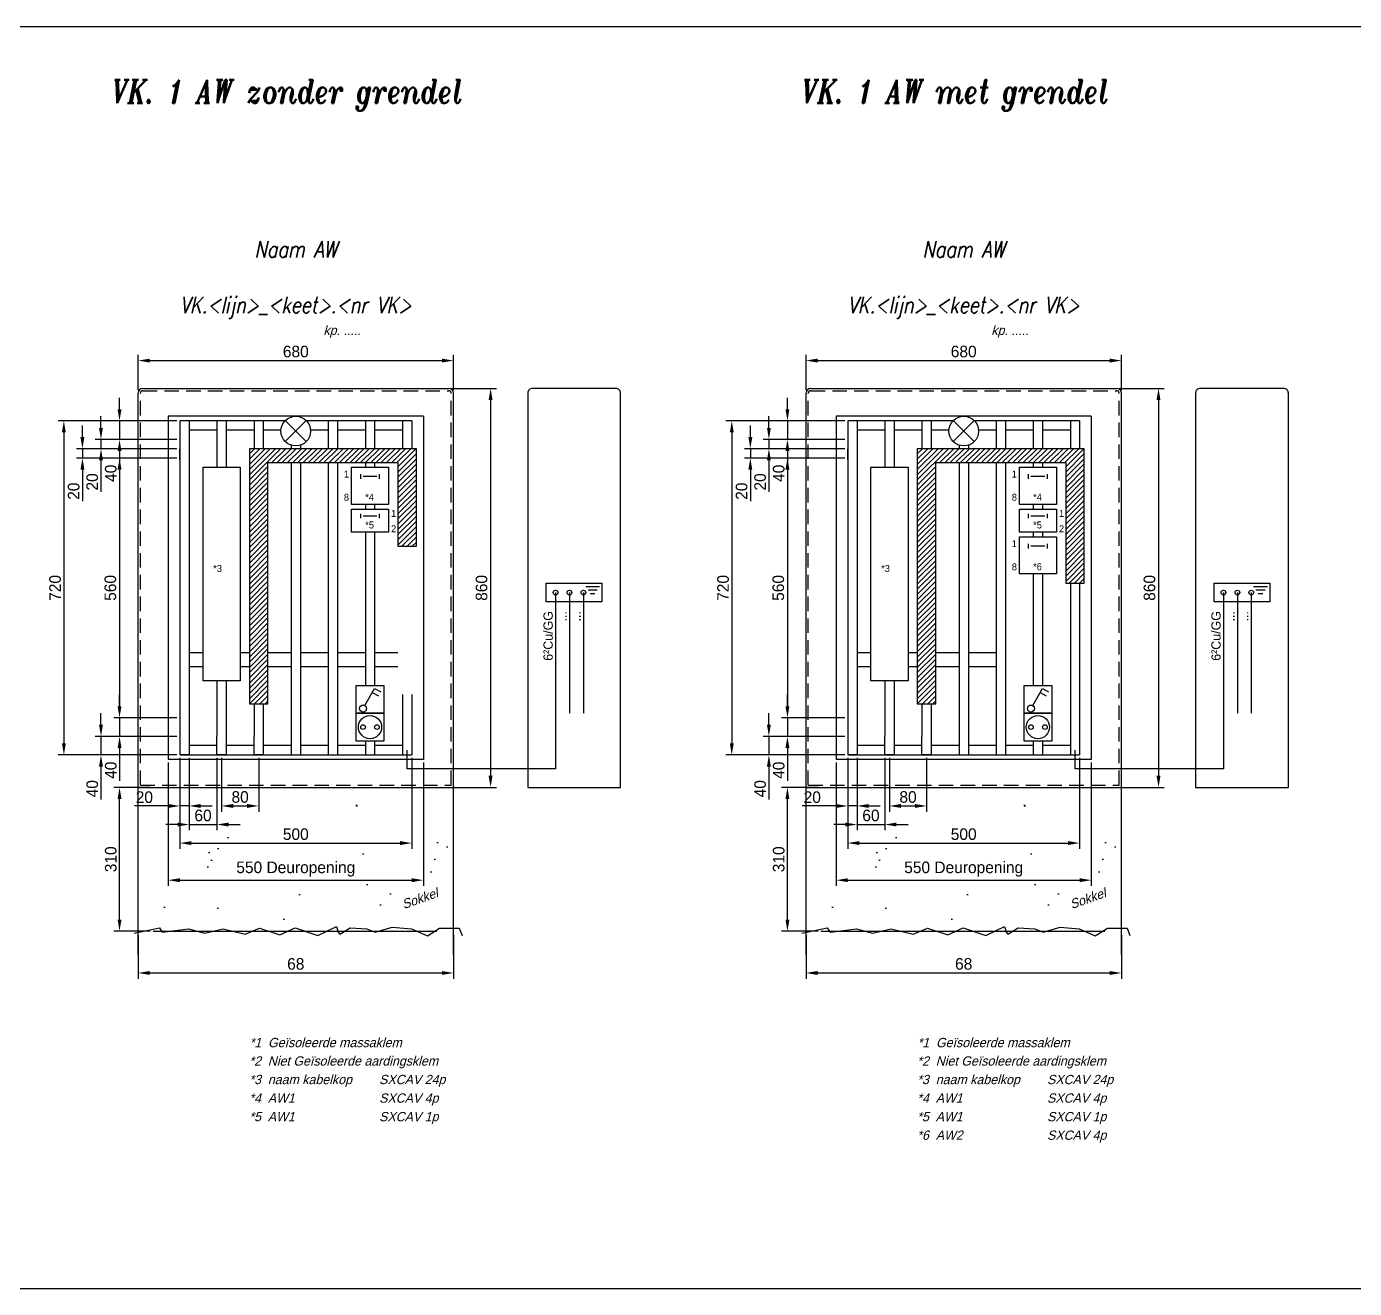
# Model space of a CAD drawing. Header units: millimetres. Extents: x -1040 to 5136, y -2580 to 8636.
# Drawn here: x 462 to 748.2, y -136 to 136 of the extents above; entities that cross this region are included whole.
import ezdxf
from ezdxf.enums import TextEntityAlignment as Align

# ---------------------------------------------------------------- set-up
doc = ezdxf.new("R2010")
doc.units = ezdxf.units.MM
doc.linetypes.add('HIDDEN2', pattern=[4.6875, 3.125, -1.5625])
doc.layers.add('kader', color=7, linetype='Continuous')
doc.layers.add('noprint', color=40, linetype='Continuous', plot=False)
doc.styles.add('ISO', font='isoplus')
doc.styles.add('ISO2S', font='isoplus', dxfattribs={"oblique": 15, "height": 2})
doc.styles.add('isoplus', font='isoplus.shx')
doc.styles.add('ITALICT', font='italict', dxfattribs={"width": 0.8})
doc.styles.add('MONO_8', font='monotxt', dxfattribs={"width": 0.8})
doc.styles.get("Standard").update_dxf_attribs({"font": 'isoplus.shx'})
doc.dimstyles.new('ISO-25', dxfattribs={"dimtxt": 2.5, "dimasz": 2.5, "dimexe": 1.25, "dimexo": 0.625, "dimtad": 1, "dimtxsty": 'Standard', "dimcen": 2.5, "dimadec": 0, "dimazin": 0, "dimtfac": 1, "dimtmove": 0, "dimatfit": 3, "dimfxl": 1, "dimarcsym": 0})

# ---------------------------------------------------------------- blocks, each defined once
blk = doc.blocks.new('paginalayout')
at = {"layer": 'noprint', "linetype": 'Continuous'}
for p, q in [((400, 136), (610, 136)), ((610, 136), (820, 136))]:
    blk.add_line(p, q, dxfattribs=at)
at = {"layer": 'noprint'}
blk.add_line((-136, -136), (5000, -136), dxfattribs=at)
blk = doc.blocks.new('*D274')
at = {"color": 0, "lineweight": -2, "transparency": 16777216}
for p, q in [((486, 57.63), (486, 65.25)), ((488.5, 64), (551.5, 64)), ((554, 57.63), (554, 65.25))]:
    blk.add_line(p, q, dxfattribs=at)
at = {"color": 0, "transparency": 16777216}
for points in [[(488.5, 64.42), (488.5, 63.58), (486, 64)], [(551.5, 64.42), (551.5, 63.58), (554, 64)]]:
    blk.add_solid(points, dxfattribs=at)
at = {"layer": 'Defpoints', "color": 0, "transparency": 16777216}
for p in [(554, 64), (486, 57), (554, 57)]:
    blk.add_point(p, dxfattribs=at)
at = {"color": 0, "transparency": 16777216, "insert": (520, 65.94), "char_height": 2.5, "attachment_point": 5}
blk.add_mtext('680', dxfattribs=at)
blk = doc.blocks.new('*D275')
at = {"color": 0, "lineweight": -2, "transparency": 16777216}
for p, q in [((488.6, -28), (480.75, -28)), ((482, -56.5), (482, -30.5)), ((488.6, -59), (480.75, -59))]:
    blk.add_line(p, q, dxfattribs=at)
at = {"color": 0, "transparency": 16777216}
for points in [[(481.58, -30.5), (482.42, -30.5), (482, -28)], [(481.58, -56.5), (482.42, -56.5), (482, -59)]]:
    blk.add_solid(points, dxfattribs=at)
at = {"layer": 'Defpoints', "color": 0, "transparency": 16777216}
for p in [(482, -28), (489.22, -28), (489.22, -59)]:
    blk.add_point(p, dxfattribs=at)
at = {"color": 0, "transparency": 16777216, "insert": (480.12, -43.5), "char_height": 2.5, "attachment_point": 5, "rotation": 90}
blk.add_mtext('310', dxfattribs=at)
blk = doc.blocks.new('*D276')
at = {"color": 0, "lineweight": -2, "transparency": 16777216}
for p, q in [((486, -59.87), (486, -69.25)), ((554, -59.87), (554, -69.25)), ((488.5, -68), (551.5, -68))]:
    blk.add_line(p, q, dxfattribs=at)
at = {"color": 0, "transparency": 16777216}
for points in [[(488.5, -67.58), (488.5, -68.42), (486, -68)], [(551.5, -67.58), (551.5, -68.42), (554, -68)]]:
    blk.add_solid(points, dxfattribs=at)
at = {"layer": 'Defpoints', "color": 0, "transparency": 16777216}
for p in [(486, -59.24), (554, -59.24), (554, -68)]:
    blk.add_point(p, dxfattribs=at)
at = {"color": 0, "transparency": 16777216, "insert": (520, -66.06), "char_height": 2.5, "attachment_point": 5}
blk.add_mtext('68', dxfattribs=at)
blk = doc.blocks.new('*D277')
at = {"color": 0, "lineweight": -2, "transparency": 16777216}
for p, q in [((482, 53.5), (482, 56)), ((494.37, 51), (480.75, 51)), ((482, 51), (482, 47)), ((494.37, 47), (480.75, 47)), ((482, 44.5), (482, 37.42))]:
    blk.add_line(p, q, dxfattribs=at)
at = {"color": 0, "transparency": 16777216}
for points in [[(481.58, 53.5), (482.42, 53.5), (482, 51)], [(481.58, 44.5), (482.42, 44.5), (482, 47)]]:
    blk.add_solid(points, dxfattribs=at)
at = {"layer": 'Defpoints', "color": 0, "transparency": 16777216}
for p in [(495, 51), (482, 47), (495, 47)]:
    blk.add_point(p, dxfattribs=at)
at = {"color": 0, "transparency": 16777216, "insert": (480.12, 39.71), "char_height": 2.5, "attachment_point": 5, "rotation": 90}
blk.add_mtext('40', dxfattribs=at)
blk = doc.blocks.new('*D278')
at = {"color": 0, "lineweight": -2, "transparency": 16777216}
for p, q in [((478, 49.5), (478, 52)), ((494.37, 47), (476.75, 47)), ((478, 47), (478, 45)), ((494.37, 45), (476.75, 45)), ((478, 42.5), (478, 35.7))]:
    blk.add_line(p, q, dxfattribs=at)
at = {"color": 0, "transparency": 16777216}
for points in [[(477.58, 49.5), (478.42, 49.5), (478, 47)], [(477.58, 42.5), (478.42, 42.5), (478, 45)]]:
    blk.add_solid(points, dxfattribs=at)
at = {"layer": 'Defpoints', "color": 0, "transparency": 16777216}
for p in [(495, 47), (478, 45), (495, 45)]:
    blk.add_point(p, dxfattribs=at)
at = {"color": 0, "transparency": 16777216, "insert": (476.12, 37.85), "char_height": 2.5, "attachment_point": 5, "rotation": 90}
blk.add_mtext('20', dxfattribs=at)
blk = doc.blocks.new('*D279')
at = {"color": 0, "lineweight": -2, "transparency": 16777216}
for p, q in [((474, 47.5), (474, 50)), ((494.37, 45), (472.75, 45)), ((494.37, 43), (472.75, 43)), ((474, 45), (474, 43)), ((474, 40.5), (474, 33.7))]:
    blk.add_line(p, q, dxfattribs=at)
at = {"color": 0, "transparency": 16777216}
for points in [[(473.58, 47.5), (474.42, 47.5), (474, 45)], [(473.58, 40.5), (474.42, 40.5), (474, 43)]]:
    blk.add_solid(points, dxfattribs=at)
at = {"layer": 'Defpoints', "color": 0, "transparency": 16777216}
for p in [(474, 43), (495, 45), (495, 43)]:
    blk.add_point(p, dxfattribs=at)
at = {"color": 0, "transparency": 16777216, "insert": (472.12, 35.85), "char_height": 2.5, "attachment_point": 5, "rotation": 90}
blk.add_mtext('20', dxfattribs=at)
blk = doc.blocks.new('*D280')
at = {"color": 0, "lineweight": -2, "transparency": 16777216}
for p, q in [((494.37, 43), (480.75, 43)), ((482, 40.5), (482, -10.5)), ((494.37, -13), (480.75, -13))]:
    blk.add_line(p, q, dxfattribs=at)
at = {"color": 0, "transparency": 16777216}
for points in [[(481.58, 40.5), (482.42, 40.5), (482, 43)], [(481.58, -10.5), (482.42, -10.5), (482, -13)]]:
    blk.add_solid(points, dxfattribs=at)
at = {"layer": 'Defpoints', "color": 0, "transparency": 16777216}
for p in [(495, 43), (482, -13), (495, -13)]:
    blk.add_point(p, dxfattribs=at)
at = {"color": 0, "transparency": 16777216, "insert": (480.03, 15), "char_height": 2.5, "attachment_point": 5, "rotation": 90}
blk.add_mtext('560', dxfattribs=at)
blk = doc.blocks.new('*D281')
at = {"color": 0, "lineweight": -2, "transparency": 16777216}
for p, q in [((482, -10.5), (482, -8)), ((494.37, -13), (480.75, -13)), ((482, -13), (482, -17)), ((494.37, -17), (480.75, -17)), ((482, -19.5), (482, -26.58))]:
    blk.add_line(p, q, dxfattribs=at)
at = {"color": 0, "transparency": 16777216}
for points in [[(481.58, -10.5), (482.42, -10.5), (482, -13)], [(481.58, -19.5), (482.42, -19.5), (482, -17)]]:
    blk.add_solid(points, dxfattribs=at)
at = {"layer": 'Defpoints', "color": 0, "transparency": 16777216}
for p in [(495, -13), (482, -17), (495, -17)]:
    blk.add_point(p, dxfattribs=at)
at = {"color": 0, "transparency": 16777216, "insert": (480.12, -24.29), "char_height": 2.5, "attachment_point": 5, "rotation": 90}
blk.add_mtext('40', dxfattribs=at)
blk = doc.blocks.new('*D282')
at = {"color": 0, "lineweight": -2, "transparency": 16777216}
for p, q in [((478, -14.5), (478, -12)), ((494.37, -17), (476.75, -17)), ((478, -17), (478, -21)), ((494.37, -21), (476.75, -21)), ((478, -23.5), (478, -30.58))]:
    blk.add_line(p, q, dxfattribs=at)
at = {"color": 0, "transparency": 16777216}
for points in [[(477.58, -14.5), (478.42, -14.5), (478, -17)], [(477.58, -23.5), (478.42, -23.5), (478, -21)]]:
    blk.add_solid(points, dxfattribs=at)
at = {"layer": 'Defpoints', "color": 0, "transparency": 16777216}
for p in [(495, -17), (478, -21), (495, -21)]:
    blk.add_point(p, dxfattribs=at)
at = {"color": 0, "transparency": 16777216, "insert": (476.12, -28.29), "char_height": 2.5, "attachment_point": 5, "rotation": 90}
blk.add_mtext('40', dxfattribs=at)
blk = doc.blocks.new('*D283')
at = {"color": 0, "lineweight": -2, "transparency": 16777216}
for p, q in [((495, -21.62), (495, -33.25)), ((497, -21.62), (497, -33.25)), ((492.5, -32), (485.2, -32)), ((497, -32), (495, -32)), ((499.5, -32), (502, -32))]:
    blk.add_line(p, q, dxfattribs=at)
at = {"color": 0, "transparency": 16777216}
for points in [[(492.5, -31.58), (492.5, -32.42), (495, -32)], [(499.5, -31.58), (499.5, -32.42), (497, -32)]]:
    blk.add_solid(points, dxfattribs=at)
at = {"layer": 'Defpoints', "color": 0, "transparency": 16777216}
for p in [(495, -21), (497, -21), (497, -32)]:
    blk.add_point(p, dxfattribs=at)
at = {"color": 0, "transparency": 16777216, "insert": (487.35, -30.12), "char_height": 2.5, "attachment_point": 5}
blk.add_mtext('20', dxfattribs=at)
blk = doc.blocks.new('*D284')
at = {"color": 0, "lineweight": -2, "transparency": 16777216}
for p, q in [((497, -21.62), (497, -37.25)), ((503, -21.62), (503, -37.25)), ((494.5, -36), (492, -36)), ((497, -36), (503, -36)), ((505.5, -36), (508, -36))]:
    blk.add_line(p, q, dxfattribs=at)
at = {"color": 0, "transparency": 16777216}
for points in [[(494.5, -35.58), (494.5, -36.42), (497, -36)], [(505.5, -35.58), (505.5, -36.42), (503, -36)]]:
    blk.add_solid(points, dxfattribs=at)
at = {"layer": 'Defpoints', "color": 0, "transparency": 16777216}
for p in [(497, -21), (503, -21), (503, -36)]:
    blk.add_point(p, dxfattribs=at)
at = {"color": 0, "transparency": 16777216, "insert": (500, -34.06), "char_height": 2.5, "attachment_point": 5}
blk.add_mtext('60', dxfattribs=at)
blk = doc.blocks.new('*D285')
at = {"color": 0, "lineweight": -2, "transparency": 16777216}
for p, q in [((504, -21.62), (504, -33.25)), ((512, -21.62), (512, -33.25)), ((506.5, -32), (509.5, -32))]:
    blk.add_line(p, q, dxfattribs=at)
at = {"color": 0, "transparency": 16777216}
for points in [[(506.5, -31.58), (506.5, -32.42), (504, -32)], [(509.5, -31.58), (509.5, -32.42), (512, -32)]]:
    blk.add_solid(points, dxfattribs=at)
at = {"layer": 'Defpoints', "color": 0, "transparency": 16777216}
for p in [(504, -21), (512, -21), (512, -32)]:
    blk.add_point(p, dxfattribs=at)
at = {"color": 0, "transparency": 16777216, "insert": (508, -30.08), "char_height": 2.5, "attachment_point": 5}
blk.add_mtext('80', dxfattribs=at)
blk = doc.blocks.new('*D286')
at = {"color": 0, "lineweight": -2, "transparency": 16777216}
for p, q in [((495, -21.62), (495, -41.25)), ((545, -21.62), (545, -41.25)), ((497.5, -40), (542.5, -40))]:
    blk.add_line(p, q, dxfattribs=at)
at = {"color": 0, "transparency": 16777216}
for points in [[(497.5, -39.58), (497.5, -40.42), (495, -40)], [(542.5, -39.58), (542.5, -40.42), (545, -40)]]:
    blk.add_solid(points, dxfattribs=at)
at = {"layer": 'Defpoints', "color": 0, "transparency": 16777216}
for p in [(495, -21), (545, -21), (545, -40)]:
    blk.add_point(p, dxfattribs=at)
at = {"color": 0, "transparency": 16777216, "insert": (520, -38.09), "char_height": 2.5, "attachment_point": 5}
blk.add_mtext('500', dxfattribs=at)
blk = doc.blocks.new('*D287')
at = {"color": 0, "lineweight": -2, "transparency": 16777216}
for p, q in [((494.37, 51), (468.75, 51)), ((470, 48.5), (470, -18.5)), ((494.37, -21), (468.75, -21))]:
    blk.add_line(p, q, dxfattribs=at)
at = {"color": 0, "transparency": 16777216}
for points in [[(469.58, 48.5), (470.42, 48.5), (470, 51)], [(469.58, -18.5), (470.42, -18.5), (470, -21)]]:
    blk.add_solid(points, dxfattribs=at)
at = {"layer": 'Defpoints', "color": 0, "transparency": 16777216}
for p in [(495, 51), (470, -21), (495, -21)]:
    blk.add_point(p, dxfattribs=at)
at = {"color": 0, "transparency": 16777216, "insert": (468.12, 15), "char_height": 2.5, "attachment_point": 5, "rotation": 90}
blk.add_mtext('720', dxfattribs=at)
blk = doc.blocks.new('*D288')
at = {"color": 0, "lineweight": -2, "transparency": 16777216}
for p, q in [((492.5, -22.62), (492.5, -49.25)), ((547.5, -22.62), (547.5, -49.25)), ((495, -48), (545, -48))]:
    blk.add_line(p, q, dxfattribs=at)
at = {"color": 0, "transparency": 16777216}
for points in [[(495, -47.58), (495, -48.42), (492.5, -48)], [(545, -47.58), (545, -48.42), (547.5, -48)]]:
    blk.add_solid(points, dxfattribs=at)
at = {"layer": 'Defpoints', "color": 0, "transparency": 16777216}
for p in [(492.5, -22), (547.5, -22), (547.5, -48)]:
    blk.add_point(p, dxfattribs=at)
at = {"color": 0, "transparency": 16777216, "insert": (520, -45.61), "char_height": 2.5, "attachment_point": 5}
blk.add_mtext('550 Deuropening', dxfattribs=at)
blk = doc.blocks.new('*D289')
at = {"color": 0, "lineweight": -2, "transparency": 16777216}
for p, q in [((553.62, 58), (563.25, 58)), ((562, 55.5), (562, -25.5)), ((553.62, -28), (563.25, -28))]:
    blk.add_line(p, q, dxfattribs=at)
at = {"color": 0, "transparency": 16777216}
for points in [[(561.58, 55.5), (562.42, 55.5), (562, 58)], [(561.58, -25.5), (562.42, -25.5), (562, -28)]]:
    blk.add_solid(points, dxfattribs=at)
at = {"layer": 'Defpoints', "color": 0, "transparency": 16777216}
for p in [(553, 58), (553, -28), (562, -28)]:
    blk.add_point(p, dxfattribs=at)
at = {"color": 0, "transparency": 16777216, "insert": (560.06, 15), "char_height": 2.5, "attachment_point": 5, "rotation": 90}
blk.add_mtext('860', dxfattribs=at)
blk = doc.blocks.new('T_L233V1')
at = {"color": 2, "linetype": 'Continuous'}
for p, q in [((-2.83, -2.83), (2.83, 2.83)), ((-2.83, 2.83), (2.83, -2.83))]:
    blk.add_line(p, q, dxfattribs=at)
at = {"color": 7}
blk.add_circle((0, 0), 4, dxfattribs=at)
at = {"color": 7, "style": 'MONO_8', "width": 0.8}
for tag, p, height in [('FT', (6, 2.5), 2), ('LNAME', (6, -1.25), 2.5)]:
    blk.add_attdef(tag, p, '', height=height, dxfattribs=at)
at = {"color": 1, "style": 'MONO_8', "width": 0.8, "flags": 1}
for tag, p in [('STATION', (0, 0)), ('LIJN', (0, 2)), ('GEBRUIK', (0, -2))]:
    blk.add_attdef(tag, text='', height=1.5, dxfattribs=at).set_placement(p, align=Align.MIDDLE)
at = {"color": 7, "style": 'ISO'}
blk.add_attdef('W', (6, -4.5), '', height=2, dxfattribs=at)
blk = doc.blocks.new('T_SP736O')
at = {"color": 7}
for centre, radius in [((0, 0), 2.5), ((-1.5, 0), 0.5), ((1.5, 0), 0.5)]:
    blk.add_circle(centre, radius, dxfattribs=at)
at = {"color": 7, "style": 'ISO2S', "oblique": 15}
blk.add_attdef('L1', text='', height=2, dxfattribs=at).set_placement((-3, 3.12), align=Align.RIGHT)
blk.add_attdef('L2', (3, 3.12), '', height=2, dxfattribs=at)
at = {"color": 9, "style": 'MONO_8', "width": 0.8, "flags": 1}
for tag, p in [('STATION', (0, 0)), ('LIJN', (0, 2)), ('GEBRUIK', (0, -2))]:
    blk.add_attdef(tag, text='', height=1.5, dxfattribs=at).set_placement(p, align=Align.MIDDLE)
at = {"color": 7, "style": 'MONO_8', "width": 0.8}
blk.add_attdef('SPNAME', text='', height=2.5, dxfattribs=at).set_placement((0, -5), align=Align.MIDDLE)
blk = doc.blocks.new('t_a86')
at = {"color": 3}
for p, q in [((3, 0), (-3, 0)), ((2, -1.5), (-2, -1.5)), ((1, -3), (-1, -3))]:
    blk.add_line(p, q, dxfattribs=at)
at = {"color": 9, "style": 'MONO_8', "width": 0.8, "flags": 1}
for tag, p in [('STATION', (0, 0)), ('LIJN', (0, 2)), ('GEBRUIK', (0, -2))]:
    blk.add_attdef(tag, text='', height=1.5, dxfattribs=at).set_placement(p, align=Align.MIDDLE)
at = {"color": 7, "style": 'MONO_8', "width": 0.8}
blk.add_attdef('ANAME', (1, 0.75), '', height=2.5, dxfattribs=at)
blk = doc.blocks.new('*D290')
at = {"color": 0, "lineweight": -2, "transparency": 16777216}
for p, q in [((630, 57.63), (630, 65.25)), ((632.5, 64), (695.5, 64)), ((698, 57.63), (698, 65.25))]:
    blk.add_line(p, q, dxfattribs=at)
at = {"color": 0, "transparency": 16777216}
for points in [[(632.5, 64.42), (632.5, 63.58), (630, 64)], [(695.5, 64.42), (695.5, 63.58), (698, 64)]]:
    blk.add_solid(points, dxfattribs=at)
at = {"layer": 'Defpoints', "color": 0, "transparency": 16777216}
for p in [(698, 64), (630, 57), (698, 57)]:
    blk.add_point(p, dxfattribs=at)
at = {"color": 0, "transparency": 16777216, "insert": (664, 65.94), "char_height": 2.5, "attachment_point": 5}
blk.add_mtext('680', dxfattribs=at)
blk = doc.blocks.new('*D291')
at = {"color": 0, "lineweight": -2, "transparency": 16777216}
for p, q in [((632.6, -28), (624.75, -28)), ((626, -56.5), (626, -30.5)), ((632.6, -59), (624.75, -59))]:
    blk.add_line(p, q, dxfattribs=at)
at = {"color": 0, "transparency": 16777216}
for points in [[(625.58, -30.5), (626.42, -30.5), (626, -28)], [(625.58, -56.5), (626.42, -56.5), (626, -59)]]:
    blk.add_solid(points, dxfattribs=at)
at = {"layer": 'Defpoints', "color": 0, "transparency": 16777216}
for p in [(626, -28), (633.22, -28), (633.22, -59)]:
    blk.add_point(p, dxfattribs=at)
at = {"color": 0, "transparency": 16777216, "insert": (624.12, -43.5), "char_height": 2.5, "attachment_point": 5, "rotation": 90}
blk.add_mtext('310', dxfattribs=at)
blk = doc.blocks.new('*D292')
at = {"color": 0, "lineweight": -2, "transparency": 16777216}
for p, q in [((630, -59.87), (630, -69.25)), ((698, -59.87), (698, -69.25)), ((632.5, -68), (695.5, -68))]:
    blk.add_line(p, q, dxfattribs=at)
at = {"color": 0, "transparency": 16777216}
for points in [[(632.5, -67.58), (632.5, -68.42), (630, -68)], [(695.5, -67.58), (695.5, -68.42), (698, -68)]]:
    blk.add_solid(points, dxfattribs=at)
at = {"layer": 'Defpoints', "color": 0, "transparency": 16777216}
for p in [(630, -59.24), (698, -59.24), (698, -68)]:
    blk.add_point(p, dxfattribs=at)
at = {"color": 0, "transparency": 16777216, "insert": (664, -66.06), "char_height": 2.5, "attachment_point": 5}
blk.add_mtext('68', dxfattribs=at)
blk = doc.blocks.new('*D293')
at = {"color": 0, "lineweight": -2, "transparency": 16777216}
for p, q in [((626, 53.5), (626, 56)), ((638.37, 51), (624.75, 51)), ((626, 51), (626, 47)), ((638.37, 47), (624.75, 47)), ((626, 44.5), (626, 37.42))]:
    blk.add_line(p, q, dxfattribs=at)
at = {"color": 0, "transparency": 16777216}
for points in [[(625.58, 53.5), (626.42, 53.5), (626, 51)], [(625.58, 44.5), (626.42, 44.5), (626, 47)]]:
    blk.add_solid(points, dxfattribs=at)
at = {"layer": 'Defpoints', "color": 0, "transparency": 16777216}
for p in [(639, 51), (626, 47), (639, 47)]:
    blk.add_point(p, dxfattribs=at)
at = {"color": 0, "transparency": 16777216, "insert": (624.12, 39.71), "char_height": 2.5, "attachment_point": 5, "rotation": 90}
blk.add_mtext('40', dxfattribs=at)
blk = doc.blocks.new('*D294')
at = {"color": 0, "lineweight": -2, "transparency": 16777216}
for p, q in [((622, 49.5), (622, 52)), ((638.37, 47), (620.75, 47)), ((622, 47), (622, 45)), ((638.37, 45), (620.75, 45)), ((622, 42.5), (622, 35.7))]:
    blk.add_line(p, q, dxfattribs=at)
at = {"color": 0, "transparency": 16777216}
for points in [[(621.58, 49.5), (622.42, 49.5), (622, 47)], [(621.58, 42.5), (622.42, 42.5), (622, 45)]]:
    blk.add_solid(points, dxfattribs=at)
at = {"layer": 'Defpoints', "color": 0, "transparency": 16777216}
for p in [(639, 47), (622, 45), (639, 45)]:
    blk.add_point(p, dxfattribs=at)
at = {"color": 0, "transparency": 16777216, "insert": (620.12, 37.85), "char_height": 2.5, "attachment_point": 5, "rotation": 90}
blk.add_mtext('20', dxfattribs=at)
blk = doc.blocks.new('*D295')
at = {"color": 0, "lineweight": -2, "transparency": 16777216}
for p, q in [((618, 47.5), (618, 50)), ((638.37, 45), (616.75, 45)), ((638.37, 43), (616.75, 43)), ((618, 45), (618, 43)), ((618, 40.5), (618, 33.7))]:
    blk.add_line(p, q, dxfattribs=at)
at = {"color": 0, "transparency": 16777216}
for points in [[(617.58, 47.5), (618.42, 47.5), (618, 45)], [(617.58, 40.5), (618.42, 40.5), (618, 43)]]:
    blk.add_solid(points, dxfattribs=at)
at = {"layer": 'Defpoints', "color": 0, "transparency": 16777216}
for p in [(618, 43), (639, 45), (639, 43)]:
    blk.add_point(p, dxfattribs=at)
at = {"color": 0, "transparency": 16777216, "insert": (616.12, 35.85), "char_height": 2.5, "attachment_point": 5, "rotation": 90}
blk.add_mtext('20', dxfattribs=at)
blk = doc.blocks.new('*D296')
at = {"color": 0, "lineweight": -2, "transparency": 16777216}
for p, q in [((638.37, 43), (624.75, 43)), ((626, 40.5), (626, -10.5)), ((638.37, -13), (624.75, -13))]:
    blk.add_line(p, q, dxfattribs=at)
at = {"color": 0, "transparency": 16777216}
for points in [[(625.58, 40.5), (626.42, 40.5), (626, 43)], [(625.58, -10.5), (626.42, -10.5), (626, -13)]]:
    blk.add_solid(points, dxfattribs=at)
at = {"layer": 'Defpoints', "color": 0, "transparency": 16777216}
for p in [(639, 43), (626, -13), (639, -13)]:
    blk.add_point(p, dxfattribs=at)
at = {"color": 0, "transparency": 16777216, "insert": (624.03, 15), "char_height": 2.5, "attachment_point": 5, "rotation": 90}
blk.add_mtext('560', dxfattribs=at)
blk = doc.blocks.new('*D297')
at = {"color": 0, "lineweight": -2, "transparency": 16777216}
for p, q in [((626, -10.5), (626, -8)), ((638.37, -13), (624.75, -13)), ((626, -13), (626, -17)), ((638.37, -17), (624.75, -17)), ((626, -19.5), (626, -26.58))]:
    blk.add_line(p, q, dxfattribs=at)
at = {"color": 0, "transparency": 16777216}
for points in [[(625.58, -10.5), (626.42, -10.5), (626, -13)], [(625.58, -19.5), (626.42, -19.5), (626, -17)]]:
    blk.add_solid(points, dxfattribs=at)
at = {"layer": 'Defpoints', "color": 0, "transparency": 16777216}
for p in [(639, -13), (626, -17), (639, -17)]:
    blk.add_point(p, dxfattribs=at)
at = {"color": 0, "transparency": 16777216, "insert": (624.12, -24.29), "char_height": 2.5, "attachment_point": 5, "rotation": 90}
blk.add_mtext('40', dxfattribs=at)
blk = doc.blocks.new('*D298')
at = {"color": 0, "lineweight": -2, "transparency": 16777216}
for p, q in [((622, -14.5), (622, -12)), ((638.37, -17), (620.75, -17)), ((622, -17), (622, -21)), ((638.37, -21), (620.75, -21)), ((622, -23.5), (622, -30.58))]:
    blk.add_line(p, q, dxfattribs=at)
at = {"color": 0, "transparency": 16777216}
for points in [[(621.58, -14.5), (622.42, -14.5), (622, -17)], [(621.58, -23.5), (622.42, -23.5), (622, -21)]]:
    blk.add_solid(points, dxfattribs=at)
at = {"layer": 'Defpoints', "color": 0, "transparency": 16777216}
for p in [(639, -17), (622, -21), (639, -21)]:
    blk.add_point(p, dxfattribs=at)
at = {"color": 0, "transparency": 16777216, "insert": (620.12, -28.29), "char_height": 2.5, "attachment_point": 5, "rotation": 90}
blk.add_mtext('40', dxfattribs=at)
blk = doc.blocks.new('*D299')
at = {"color": 0, "lineweight": -2, "transparency": 16777216}
for p, q in [((639, -21.62), (639, -33.25)), ((641, -21.62), (641, -33.25)), ((636.5, -32), (629.2, -32)), ((641, -32), (639, -32)), ((643.5, -32), (646, -32))]:
    blk.add_line(p, q, dxfattribs=at)
at = {"color": 0, "transparency": 16777216}
for points in [[(636.5, -31.58), (636.5, -32.42), (639, -32)], [(643.5, -31.58), (643.5, -32.42), (641, -32)]]:
    blk.add_solid(points, dxfattribs=at)
at = {"layer": 'Defpoints', "color": 0, "transparency": 16777216}
for p in [(639, -21), (641, -21), (641, -32)]:
    blk.add_point(p, dxfattribs=at)
at = {"color": 0, "transparency": 16777216, "insert": (631.35, -30.12), "char_height": 2.5, "attachment_point": 5}
blk.add_mtext('20', dxfattribs=at)
blk = doc.blocks.new('*D300')
at = {"color": 0, "lineweight": -2, "transparency": 16777216}
for p, q in [((641, -21.62), (641, -37.25)), ((647, -21.62), (647, -37.25)), ((638.5, -36), (636, -36)), ((641, -36), (647, -36)), ((649.5, -36), (652, -36))]:
    blk.add_line(p, q, dxfattribs=at)
at = {"color": 0, "transparency": 16777216}
for points in [[(638.5, -35.58), (638.5, -36.42), (641, -36)], [(649.5, -35.58), (649.5, -36.42), (647, -36)]]:
    blk.add_solid(points, dxfattribs=at)
at = {"layer": 'Defpoints', "color": 0, "transparency": 16777216}
for p in [(641, -21), (647, -21), (647, -36)]:
    blk.add_point(p, dxfattribs=at)
at = {"color": 0, "transparency": 16777216, "insert": (644, -34.06), "char_height": 2.5, "attachment_point": 5}
blk.add_mtext('60', dxfattribs=at)
blk = doc.blocks.new('*D301')
at = {"color": 0, "lineweight": -2, "transparency": 16777216}
for p, q in [((648, -21.62), (648, -33.25)), ((656, -21.62), (656, -33.25)), ((650.5, -32), (653.5, -32))]:
    blk.add_line(p, q, dxfattribs=at)
at = {"color": 0, "transparency": 16777216}
for points in [[(650.5, -31.58), (650.5, -32.42), (648, -32)], [(653.5, -31.58), (653.5, -32.42), (656, -32)]]:
    blk.add_solid(points, dxfattribs=at)
at = {"layer": 'Defpoints', "color": 0, "transparency": 16777216}
for p in [(648, -21), (656, -21), (656, -32)]:
    blk.add_point(p, dxfattribs=at)
at = {"color": 0, "transparency": 16777216, "insert": (652, -30.08), "char_height": 2.5, "attachment_point": 5}
blk.add_mtext('80', dxfattribs=at)
blk = doc.blocks.new('*D302')
at = {"color": 0, "lineweight": -2, "transparency": 16777216}
for p, q in [((639, -21.62), (639, -41.25)), ((689, -21.62), (689, -41.25)), ((641.5, -40), (686.5, -40))]:
    blk.add_line(p, q, dxfattribs=at)
at = {"color": 0, "transparency": 16777216}
for points in [[(641.5, -39.58), (641.5, -40.42), (639, -40)], [(686.5, -39.58), (686.5, -40.42), (689, -40)]]:
    blk.add_solid(points, dxfattribs=at)
at = {"layer": 'Defpoints', "color": 0, "transparency": 16777216}
for p in [(639, -21), (689, -21), (689, -40)]:
    blk.add_point(p, dxfattribs=at)
at = {"color": 0, "transparency": 16777216, "insert": (664, -38.09), "char_height": 2.5, "attachment_point": 5}
blk.add_mtext('500', dxfattribs=at)
blk = doc.blocks.new('*D303')
at = {"color": 0, "lineweight": -2, "transparency": 16777216}
for p, q in [((638.37, 51), (612.75, 51)), ((614, 48.5), (614, -18.5)), ((638.37, -21), (612.75, -21))]:
    blk.add_line(p, q, dxfattribs=at)
at = {"color": 0, "transparency": 16777216}
for points in [[(613.58, 48.5), (614.42, 48.5), (614, 51)], [(613.58, -18.5), (614.42, -18.5), (614, -21)]]:
    blk.add_solid(points, dxfattribs=at)
at = {"layer": 'Defpoints', "color": 0, "transparency": 16777216}
for p in [(639, 51), (614, -21), (639, -21)]:
    blk.add_point(p, dxfattribs=at)
at = {"color": 0, "transparency": 16777216, "insert": (612.12, 15), "char_height": 2.5, "attachment_point": 5, "rotation": 90}
blk.add_mtext('720', dxfattribs=at)
blk = doc.blocks.new('*D304')
at = {"color": 0, "lineweight": -2, "transparency": 16777216}
for p, q in [((636.5, -22.62), (636.5, -49.25)), ((691.5, -22.62), (691.5, -49.25)), ((639, -48), (689, -48))]:
    blk.add_line(p, q, dxfattribs=at)
at = {"color": 0, "transparency": 16777216}
for points in [[(639, -47.58), (639, -48.42), (636.5, -48)], [(689, -47.58), (689, -48.42), (691.5, -48)]]:
    blk.add_solid(points, dxfattribs=at)
at = {"layer": 'Defpoints', "color": 0, "transparency": 16777216}
for p in [(636.5, -22), (691.5, -22), (691.5, -48)]:
    blk.add_point(p, dxfattribs=at)
at = {"color": 0, "transparency": 16777216, "insert": (664, -45.61), "char_height": 2.5, "attachment_point": 5}
blk.add_mtext('550 Deuropening', dxfattribs=at)
blk = doc.blocks.new('*D305')
at = {"color": 0, "lineweight": -2, "transparency": 16777216}
for p, q in [((697.62, 58), (707.25, 58)), ((706, 55.5), (706, -25.5)), ((697.62, -28), (707.25, -28))]:
    blk.add_line(p, q, dxfattribs=at)
at = {"color": 0, "transparency": 16777216}
for points in [[(705.58, 55.5), (706.42, 55.5), (706, 58)], [(705.58, -25.5), (706.42, -25.5), (706, -28)]]:
    blk.add_solid(points, dxfattribs=at)
at = {"layer": 'Defpoints', "color": 0, "transparency": 16777216}
for p in [(697, 58), (697, -28), (706, -28)]:
    blk.add_point(p, dxfattribs=at)
at = {"color": 0, "transparency": 16777216, "insert": (704.06, 15), "char_height": 2.5, "attachment_point": 5, "rotation": 90}
blk.add_mtext('860', dxfattribs=at)

msp = doc.modelspace()

# ---------------------------------------------------------------- hatches: boundary and pattern name
at = {"linetype": 'Continuous'}
h = msp.add_hatch(dxfattribs=at)
h.set_pattern_fill('ANSI31', color=256, scale=0.25)
h.set_pattern_definition([(45, (304, -500), (-0.561266, 0.561266), [])])
edge = h.paths.add_edge_path()
edge.add_line((510, -10), (514, -10))
edge.add_line((514, -10), (514, 42))
edge.add_line((514, 42), (542, 42))
edge.add_line((542, 42), (542, 24))
edge.add_line((542, 24), (546, 24))
edge.add_line((546, 24), (546, 45))
edge.add_line((546, 45), (510, 45))
edge.add_line((510, 45), (510, 41))
edge.add_line((510, 41), (510, -10))
edge.add_line((510, -10), (514, -10))
h = msp.add_hatch(dxfattribs=at)
h.set_pattern_fill('ANSI31', color=256, scale=0.25)
h.set_pattern_definition([(45, (448, -500), (-0.561266, 0.561266), [])])
edge = h.paths.add_edge_path()
edge.add_line((654, -10), (658, -10))
edge.add_line((658, -10), (658, 42))
edge.add_line((658, 42), (686, 42))
edge.add_line((686, 42), (686, 16))
edge.add_line((686, 16), (690, 16))
edge.add_line((690, 16), (690, 45))
edge.add_line((690, 45), (654, 45))
edge.add_line((654, 45), (654, 41))
edge.add_line((654, 41), (654, -10))
edge.add_line((654, -10), (658, -10))
h = msp.add_hatch()
h.set_pattern_fill('AR-SAND', color=9, scale=0.5, angle=90, style=0)
h.set_pattern_definition([(127.5, (454, -180), (-24.4707, -0.8), [0, -19.304, 0, -21.59, 0, -20.6375]), (97.5, (454, -180), (-35.841, 22.476), [0, -10.414, 0, -17.399, 0, -6.6675]), (57.5, (454, -195.62), (-0.0719, 39.5496), [0, -6.35, 0, -22.86, 0, -29.845]), (47.5, (454, -195.62), (-11.1465, 38.178), [0, -3.175, 0, -14.986, 0, -17.145])])
h.paths.add_polyline_path([(486, -28), (486, -59.245), (490.583, -58.249), (491.054, -59.002), (492.741, -59.002), (496.871, -58.486), (498.743, -59.002), (502.153, -59.002), (504.347, -58.486), (506.412, -59.002), (510.677, -59.002), (512.178, -58.367), (514.136, -59.002), (518.268, -59.002), (519.891, -58.249), (522.098, -59.002), (526.684, -59.002), (528.79, -58.012), (529.087, -59.002), (530.563, -59.002), (531.756, -58.249), (535.316, -58.486), (536.607, -59.002), (537.77, -59.002), (540.774, -58.13), (544.927, -58.486), (546.079, -59.002), (549.981, -59.002), (550.979, -58.367), (554, -58.367), (554, -28)])
h.paths.add_polyline_path([(542.762, -54.925), (551.736, -52.05), (551.484, -48.824), (542.51, -51.699)], flags=24)
h = msp.add_hatch()
h.set_pattern_fill('AR-SAND', color=9, scale=0.5, angle=90, style=0)
h.set_pattern_definition([(127.5, (598, -180), (-24.4707, -0.8), [0, -19.304, 0, -21.59, 0, -20.6375]), (97.5, (598, -180), (-35.841, 22.476), [0, -10.414, 0, -17.399, 0, -6.6675]), (57.5, (598, -195.62), (-0.0719, 39.5496), [0, -6.35, 0, -22.86, 0, -29.845]), (47.5, (598, -195.62), (-11.1465, 38.178), [0, -3.175, 0, -14.986, 0, -17.145])])
h.paths.add_polyline_path([(630, -28), (630, -59.245), (634.583, -58.249), (635.054, -59.002), (636.741, -59.002), (640.871, -58.486), (642.743, -59.002), (646.153, -59.002), (648.347, -58.486), (650.412, -59.002), (654.677, -59.002), (656.178, -58.367), (658.136, -59.002), (662.268, -59.002), (663.891, -58.249), (666.098, -59.002), (670.684, -59.002), (672.79, -58.012), (673.087, -59.002), (674.563, -59.002), (675.756, -58.249), (679.316, -58.486), (680.607, -59.002), (681.77, -59.002), (684.774, -58.13), (688.927, -58.486), (690.079, -59.002), (693.981, -59.002), (694.979, -58.367), (698, -58.367), (698, -28)])
h.paths.add_polyline_path([(686.762, -54.925), (695.736, -52.05), (695.484, -48.824), (686.51, -51.699)], flags=24)

# ---------------------------------------------------------------- linework, layer by layer
at = {"color": 2}
for p, q in [((487, 58), (553, 58)), ((631, 58), (697, 58)), ((486, -64), (486, 57)), ((554, -64), (554, 57)), ((630, -64), (630, 57)), ((698, -64), (698, 57)), ((492.5, 52), (492.5, -22)), ((547.5, 52), (492.5, 52)), ((547.5, 52), (547.5, -22)), ((636.5, 52), (636.5, -22)), ((691.5, 52), (636.5, 52)), ((691.5, 52), (691.5, -22)), ((547.5, -22), (492.5, -22)), ((691.5, -22), (636.5, -22)), ((486, -28), (554, -28)), ((630, -28), (698, -28)), ((485.124, -59.435), (490.583, -58.249)), ((490.583, -58.249), (491.176, -59.198)), ((491.176, -59.198), (496.871, -58.486)), ((496.871, -58.486), (500.312, -59.435)), ((500.312, -59.435), (504.347, -58.486)), ((504.347, -58.486), (509.093, -59.672)), ((509.093, -59.672), (512.178, -58.367)), ((512.178, -58.367), (516.568, -59.791)), ((516.568, -59.791), (519.891, -58.249)), ((519.891, -58.249), (524.756, -59.909)), ((524.756, -59.909), (528.79, -58.012)), ((528.79, -58.012), (529.146, -59.198)), ((529.146, -59.198), (529.502, -59.672)), ((529.502, -59.672), (531.756, -58.249)), ((531.756, -58.249), (535.316, -58.486)), ((535.316, -58.486), (537.096, -59.198)), ((537.096, -59.198), (540.774, -58.13)), ((540.774, -58.13), (544.927, -58.486)), ((544.927, -58.486), (548.368, -60.028)), ((548.368, -60.028), (550.979, -58.367)), ((550.979, -58.367), (555.25, -58.367)), ((555.25, -58.367), (555.844, -59.909)), ((629.124, -59.435), (634.583, -58.249)), ((634.583, -58.249), (635.176, -59.198)), ((635.176, -59.198), (640.871, -58.486)), ((640.871, -58.486), (644.312, -59.435)), ((644.312, -59.435), (648.347, -58.486)), ((648.347, -58.486), (653.093, -59.672)), ((653.093, -59.672), (656.178, -58.367)), ((656.178, -58.367), (660.568, -59.791)), ((660.568, -59.791), (663.891, -58.249)), ((663.891, -58.249), (668.756, -59.909)), ((668.756, -59.909), (672.79, -58.012)), ((672.79, -58.012), (673.146, -59.198)), ((673.146, -59.198), (673.502, -59.672)), ((673.502, -59.672), (675.756, -58.249)), ((675.756, -58.249), (679.316, -58.486)), ((679.316, -58.486), (681.096, -59.198)), ((681.096, -59.198), (684.774, -58.13)), ((684.774, -58.13), (688.927, -58.486)), ((688.927, -58.486), (692.368, -60.028)), ((692.368, -60.028), (694.979, -58.367)), ((694.979, -58.367), (699.25, -58.367)), ((699.25, -58.367), (699.844, -59.909))]:
    msp.add_line(p, q, dxfattribs=at)
at = {"color": 9, "linetype": 'HIDDEN2'}
for p, q in [((487, 57.5), (553, 57.5)), ((631, 57.5), (697, 57.5)), ((486.5, -27.5), (486.5, 57)), ((553.5, -27.5), (553.5, 57)), ((630.5, -27.5), (630.5, 57)), ((697.5, -27.5), (697.5, 57)), ((486.5, -27.5), (553.5, -27.5)), ((630.5, -27.5), (697.5, -27.5))]:
    msp.add_line(p, q, dxfattribs=at)
at = {"color": 1}
for p, q in [((495, 51), (495, 42)), ((517.676, 51), (495, 51)), ((497, 51), (497, -17)), ((503, 49), (497, 49)), ((503, 51), (503, 41)), ((505, 51), (505, 41)), ((511, 49), (505, 49)), ((511, 51), (511, 45)), ((513, 51), (513, 45)), ((516.806, 49), (513, 49)), ((545, 51), (522.324, 51)), ((527, 49), (523.194, 49)), ((527, 51), (527, 45)), ((529, 51), (529, 45)), ((535, 49), (529, 49)), ((535, 51), (535, 45)), ((537, 51), (537, 45)), ((543, 49), (537, 49)), ((543, 51), (543, 45)), ((545, 51), (545, 45)), ((639, 51), (639, 42)), ((661.676, 51), (639, 51)), ((641, 51), (641, -17)), ((647, 49), (641, 49)), ((647, 51), (647, 41)), ((649, 51), (649, 41)), ((655, 49), (649, 49)), ((655, 51), (655, 45)), ((657, 51), (657, 45)), ((660.806, 49), (657, 49)), ((689, 51), (666.324, 51)), ((671, 49), (667.194, 49)), ((671, 51), (671, 45)), ((673, 51), (673, 45)), ((679, 49), (673, 49)), ((679, 51), (679, 45)), ((681, 51), (681, 45)), ((687, 49), (681, 49)), ((687, 51), (687, 45)), ((689, 51), (689, 45)), ((495, 42.6), (495, 45)), ((495, 43), (495, -21)), ((519, 45.76), (519, 45)), ((521, 45.76), (521, 45)), ((639, 42.6), (639, 45)), ((639, 43), (639, -21)), ((663, 45.76), (663, 45)), ((665, 45.76), (665, 45)), ((519, 42), (519, -9)), ((521, 42), (521, -9)), ((527, 42), (527, -21)), ((529, 42), (529, -21)), ((535, 42), (535, 41)), ((537, 42), (537, 41)), ((663, 42), (663, -9)), ((665, 42), (665, -9)), ((671, 42), (671, -21)), ((673, 42), (673, -21)), ((679, 42), (679, 41)), ((681, 42), (681, 41)), ((535, 33), (535, 32)), ((537, 33), (537, 32)), ((679, 33), (679, 32)), ((681, 33), (681, 32)), ((535, 27), (535, -6)), ((537, 27), (537, -6)), ((679, 27), (679, 26)), ((681, 27), (681, 26)), ((679, 18), (679, -6)), ((681, 18), (681, -6)), ((687, 16), (687, -21)), ((689, 16), (689, -21)), ((500, 1), (497, 1)), ((510, 1), (508, 1)), ((519, 1), (514, 1)), ((527, 1), (521, 1)), ((535, 1), (529, 1)), ((542, 1), (537, 1)), ((644, 1), (641, 1)), ((654, 1), (652, 1)), ((663, 1), (658, 1)), ((671, 1), (665, 1)), ((500, -2), (497, -2)), ((510, -2), (508, -2)), ((519, -2), (514, -2)), ((527, -2), (521, -2)), ((535, -2), (529, -2)), ((542, -2), (537, -2)), ((644, -2), (641, -2)), ((654, -2), (652, -2)), ((663, -2), (658, -2)), ((671, -2), (665, -2)), ((503, -5), (503, -9)), ((505, -5), (505, -9)), ((647, -5), (647, -9)), ((649, -5), (649, -9)), ((543, -8), (543, -21)), ((545, -8), (545, -21)), ((503, -9), (503, -17)), ((505, -9), (505, -17)), ((511, -10), (511, -17)), ((513, -10), (513, -17)), ((519, -9), (519, -21)), ((521, -9), (521, -21)), ((647, -9), (647, -17)), ((649, -9), (649, -17)), ((655, -10), (655, -17)), ((657, -10), (657, -17)), ((663, -9), (663, -21)), ((665, -9), (665, -21)), ((497, -17), (497, -21)), ((641, -17), (641, -21)), ((503, -19), (497, -19)), ((511, -19), (505, -19)), ((519, -19), (513, -19)), ((527, -19), (521, -19)), ((535, -19), (529, -19)), ((535, -18), (535, -21)), ((537, -18), (537, -21)), ((543, -19), (537, -19)), ((647, -19), (641, -19)), ((655, -19), (649, -19)), ((663, -19), (657, -19)), ((671, -19), (665, -19)), ((679, -19), (673, -19)), ((679, -18), (679, -21)), ((681, -18), (681, -21)), ((687, -19), (681, -19)), ((497, -21), (495, -21)), ((497, -21), (495, -21)), ((641, -21), (639, -21)), ((641, -21), (639, -21))]:
    msp.add_line(p, q, dxfattribs=at)
at = {"linetype": 'Continuous'}
for p, q in [((579, 14), (579, -12)), ((582, 14), (582, -12)), ((723, 14), (723, -12)), ((726, 14), (726, -12))]:
    msp.add_line(p, q, dxfattribs=at)
at = {"color": 7}
for p, q in [((534.875, -10.35), (537, -6.67)), ((536.5, -7.536), (537.799, -8.286)), ((537, -6.67), (538.299, -7.42)), ((678.875, -10.35), (681, -6.67)), ((680.5, -7.536), (681.799, -8.286)), ((681, -6.67), (682.299, -7.42))]:
    msp.add_line(p, q, dxfattribs=at)
at = {"color": 9}
for p, q in [((489.223, -59.002), (550.423, -59.002)), ((633.223, -59.002), (694.423, -59.002))]:
    msp.add_line(p, q, dxfattribs=at)
at = {"color": 2}
for points in [[(571, 58, 0.4142136), (570, 57), (570, -28), (590, -28), (590, 57, 0.4142136), (589, 58)], [(715, 58, 0.4142136), (714, 57), (714, -28), (734, -28), (734, 57, 0.4142136), (733, 58)]]:
    msp.add_lwpolyline(points, format="xyb", close=True, dxfattribs=at)
at = {"linetype": 'Continuous'}
for points in [[(510, -10), (514, -10), (514, 42), (542, 42), (542, 24), (546, 24), (546, 45), (510, 45), (510, 41), (510, -10), (514, -10)], [(654, -10), (658, -10), (658, 42), (686, 42), (686, 16), (690, 16), (690, 45), (654, 45), (654, 41), (654, -10), (658, -10)], [(534, 38.5), (534, 39.5)], [(537.5, 39), (534.5, 39)], [(538, 39.5), (538, 38.5)], [(678, 38.5), (678, 39.5)], [(681.5, 39), (678.5, 39)], [(682, 39.5), (682, 38.5)], [(534, 30), (534, 31)], [(537.5, 30.5), (534.5, 30.5)], [(538, 31), (538, 30)], [(678, 30), (678, 31)], [(681.5, 30.5), (678.5, 30.5)], [(682, 31), (682, 30)], [(678, 23.5), (678, 24.5)], [(681.5, 24), (678.5, 24)], [(682, 24.5), (682, 23.5)], [(576, 14), (576, -24), (544, -24), (544, -20)], [(720, 14), (720, -24), (688, -24), (688, -20)]]:
    msp.add_lwpolyline(points, dxfattribs=at)
at = {"color": 3}
for points in [[(500, -5), (500, 41), (508, 41), (508, -5)], [(532, 33), (532, 41), (540, 41), (540, 33)], [(644, -5), (644, 41), (652, 41), (652, -5)], [(676, 33), (676, 41), (684, 41), (684, 33)], [(532, 27), (532, 32), (540, 32), (540, 27)], [(676, 27), (676, 32), (684, 32), (684, 27)], [(676, 18), (676, 26), (684, 26), (684, 18)]]:
    msp.add_lwpolyline(points, close=True, dxfattribs=at)
at = {"linetype": 'Continuous'}
for points in [[(574, 16), (586, 16), (586, 12), (574, 12)], [(718, 16), (730, 16), (730, 12), (718, 12)]]:
    msp.add_lwpolyline(points, close=True, dxfattribs=at)
at = {"color": 2}
for points in [[(533, -6), (539, -6), (539, -12), (533, -12)], [(677, -6), (683, -6), (683, -12), (677, -12)], [(533, -12), (539, -12), (539, -18), (533, -18)], [(677, -12), (683, -12), (683, -18), (677, -18)]]:
    msp.add_lwpolyline(points, close=True, dxfattribs=at)
at = {"color": 1}
for points in [[(505, -17), (505, -21), (503, -21), (503, -17)], [(513, -17), (513, -21), (511, -21), (511, -17)], [(649, -17), (649, -21), (647, -21), (647, -17)], [(657, -17), (657, -21), (655, -21), (655, -17)], [(495, -21), (545, -21)], [(639, -21), (689, -21)]]:
    msp.add_lwpolyline(points, dxfattribs=at)
at = {"linetype": 'Continuous'}
for centre in [(576, 14), (579, 14), (582, 14), (720, 14), (723, 14), (726, 14)]:
    msp.add_circle(centre, 0.5, dxfattribs=at)
at = {"color": 7}
for centre in [(534.5, -11), (678.5, -11)]:
    msp.add_circle(centre, 0.75, dxfattribs=at)
at = {"color": 2}
for centre, start, end in [((487, 57), 90, 180), ((553, 57), 0, 90), ((631, 57), 90, 180), ((697, 57), 0, 90)]:
    msp.add_arc(centre, 1, start, end, dxfattribs=at)
at = {"color": 2, "linetype": 'HIDDEN2'}
for centre, start, end in [((487, 57), 90, 180), ((553, 57), 0, 90), ((631, 57), 90, 180), ((697, 57), 0, 90)]:
    msp.add_arc(centre, 0.5, start, end, dxfattribs=at)

# ---------------------------------------------------------------- block references
at = {"color": 9, "xscale": 0.8000000000000114, "yscale": 0.8000000000000114, "zscale": 0.8000000000000114}
for p in [(520, 48.8), (664, 48.8)]:
    msp.add_blockref('T_L233V1', p, dxfattribs=at)
for p in [(536, -15), (680, -15)]:
    msp.add_blockref('T_SP736O', p)
at = {"layer": 'kader', "color": 7, "linetype": 'Continuous', "xscale": 0.5, "yscale": 0.5, "zscale": 0.5}
for p in [(584, 15.25), (728, 15.25)]:
    msp.add_blockref('t_a86', p, dxfattribs=at)
at = {"layer": 'noprint', "linetype": 'Continuous'}
msp.add_blockref('paginalayout', (0, 0), dxfattribs=at)

# ---------------------------------------------------------------- texts
at = {"color": 3, "linetype": 'Continuous', "style": 'ITALICT', "width": 0.8}
for s, p in [('VK. 1 AW zonder grendel', (518, 122)), ('VK. 1 AW met grendel', (662, 122))]:
    msp.add_text(s, height=5, dxfattribs=at).set_placement(p, align=Align.MIDDLE_CENTER)
at = {"color": 7, "linetype": 'Continuous', "style": 'ITALICT', "width": 0.8}
for s, p in [('Naam AW', (520, 88)), ('Naam AW', (664, 88)), ('VK.<lijn>_<keet>.<nr VK>', (520, 76)), ('VK.<lijn>_<keet>.<nr VK>', (664, 76))]:
    msp.add_text(s, height=3.5, dxfattribs=at).set_placement(p, align=Align.MIDDLE_CENTER)
at = {"color": 7, "linetype": 'Continuous', "style": 'ISO2S', "oblique": 15}
for s, p in [('kp. .....', (525.958, 69.527)), ('kp. .....', (525.958, 69.527)), ('kp. .....', (669.958, 69.527)), ('kp. .....', (669.958, 69.527)), ('*1', (510.021, -84)), ('Geïsoleerde massaklem', (514.021, -84)), ('*1', (654.021, -84)), ('Geïsoleerde massaklem', (658.021, -84)), ('Niet Geïsoleerde aardingsklem', (513.97, -87.967)), ('Niet Geïsoleerde aardingsklem', (657.97, -87.967)), ('*2', (509.97, -87.967)), ('*2', (653.97, -87.967)), ('*3', (509.97, -91.967)), ('naam kabelkop', (513.97, -91.967)), ('SXCAV 24p', (537.97, -91.967)), ('*3', (653.97, -91.967)), ('naam kabelkop', (657.97, -91.967)), ('SXCAV 24p', (681.97, -91.967)), ('*4', (509.97, -95.967)), ('AW1', (513.97, -95.967)), ('SXCAV 4p', (537.97, -95.967)), ('*4', (653.97, -95.967)), ('AW1', (657.97, -95.967)), ('SXCAV 4p', (681.97, -95.967)), ('*5', (509.97, -99.967)), ('AW1', (513.97, -99.967)), ('SXCAV 1p', (537.97, -99.967)), ('*5', (653.97, -99.967)), ('AW1', (657.97, -99.967)), ('SXCAV 1p', (681.97, -99.967)), ('*6', (653.97, -103.967)), ('AW2', (657.97, -103.967)), ('SXCAV 4p', (681.97, -103.967))]:
    msp.add_text(s, height=2, dxfattribs=at).set_placement(p)
at = {"linetype": 'Continuous'}
for s, p in [('1', (530.365, 38.786)), ('1', (674.365, 38.786)), ('8', (530.365, 33.786)), ('*4', (534.966, 33.816)), ('8', (674.365, 33.786)), ('*4', (678.966, 33.816)), ('1', (540.541, 30.31)), ('1', (684.541, 30.31)), ('*5', (534.966, 27.816)), ('*5', (678.966, 27.816)), ('2', (540.541, 27.003)), ('2', (684.541, 27.003)), ('1', (674.365, 23.786)), ('8', (674.365, 18.786)), ('*6', (678.966, 18.816))]:
    msp.add_text(s, height=1.5, dxfattribs=at).set_placement(p)
for p in [(503.141, 18), (647.141, 18)]:
    msp.add_text('*3', height=1.5, dxfattribs=at).set_placement(p, align=Align.BOTTOM_CENTER)
at = {"color": 7, "style": 'isoplus'}
for s, p in [('6²Cu/GG', (576, 10)), ('...', (579, 10)), ('...', (582, 10)), ('6²Cu/GG', (720, 10)), ('...', (723, 10)), ('...', (726, 10))]:
    msp.add_text(s, height=2, rotation=90, dxfattribs=at).set_placement(p, align=Align.BOTTOM_RIGHT)
at = {"color": 7, "style": 'ISO2S', "oblique": 15}
for p in [(543.292, -54.245), (687.292, -54.245)]:
    msp.add_text('Sokkel', height=2, rotation=19.46141, dxfattribs=at).set_placement(p)

# ---------------------------------------------------------------- dimensions: what is measured, and where the dimension line sits
at = {"color": 9}
for base, p1, p2, text, picture, middle in [((554, 64), (486, 57), (554, 57), '680', '*D274', (520, 65.939)), ((698, 64), (630, 57), (698, 57), '680', '*D290', (664, 65.939)), ((503, -36), (497, -21), (503, -21), '60', '*D284', (500, -34.061)), ((547.5, -48), (492.5, -22), (547.5, -22), '550 Deuropening', '*D288', (520, -45.608)), ((545, -40), (495, -21), (545, -21), '500', '*D286', (520, -38.091)), ((512, -32), (504, -21), (512, -21), '80', '*D285', (508, -30.082)), ((647, -36), (641, -21), (647, -21), '60', '*D300', (644, -34.061)), ((691.5, -48), (636.5, -22), (691.5, -22), '550 Deuropening', '*D304', (664, -45.608)), ((689, -40), (639, -21), (689, -21), '500', '*D302', (664, -38.091)), ((656, -32), (648, -21), (656, -21), '80', '*D301', (652, -30.082))]:
    dim = msp.add_linear_dim(base=base, p1=p1, p2=p2, text=text, dimstyle='ISO-25', dxfattribs=at)
    dim.commit()
    dim.dimension.update_dxf_attribs({"geometry": picture, "text_midpoint": middle})
for base, p1, p2, text, picture, middle in [((562, -28), (553, 58), (553, -28), '860', '*D289', (560.061, 15)), ((706, -28), (697, 58), (697, -28), '860', '*D305', (704.061, 15)), ((482, 47), (495, 51), (495, 47), '40', '*D277', (480.124, 39.709)), ((626, 47), (639, 51), (639, 47), '40', '*D293', (624.124, 39.709)), ((478, 45), (495, 47), (495, 45), '20', '*D278', (476.124, 37.848)), ((622, 45), (639, 47), (639, 45), '20', '*D294', (620.124, 37.848)), ((470, -21), (495, 51), (495, -21), '720', '*D287', (468.124, 15)), ((474, 43), (495, 45), (495, 43), '20', '*D279', (472.124, 35.848)), ((614, -21), (639, 51), (639, -21), '720', '*D303', (612.124, 15)), ((618, 43), (639, 45), (639, 43), '20', '*D295', (616.124, 35.848)), ((482, -13), (495, 43), (495, -13), '560', '*D280', (480.027, 15)), ((626, -13), (639, 43), (639, -13), '560', '*D296', (624.027, 15)), ((482, -17), (495, -13), (495, -17), '40', '*D281', (480.124, -24.291)), ((626, -17), (639, -13), (639, -17), '40', '*D297', (624.124, -24.291)), ((478, -21), (495, -17), (495, -21), '40', '*D282', (476.124, -28.291)), ((622, -21), (639, -17), (639, -21), '40', '*D298', (620.124, -28.291)), ((482, -28), (489.223, -59.002), (489.223, -28), '310', '*D275', (480.124, -43.501)), ((626, -28), (633.223, -59.002), (633.223, -28), '310', '*D291', (624.124, -43.501))]:
    dim = msp.add_linear_dim(base=base, p1=p1, p2=p2, angle=90, text=text, dimstyle='ISO-25', dxfattribs=at)
    dim.commit()
    dim.dimension.update_dxf_attribs({"geometry": picture, "text_midpoint": middle})
for base, p1, p2, picture, middle in [((497, -32), (495, -21), (497, -21), '*D283', (487.351, -32)), ((641, -32), (639, -21), (641, -21), '*D299', (631.351, -32))]:
    dim = msp.add_linear_dim(base=base, p1=p1, p2=p2, text='20', dimstyle='ISO-25', dxfattribs=at)
    dim.commit()
    dim.dimension.update_dxf_attribs({"geometry": picture, "text_midpoint": middle, "dimtype": 160})
for base, p1, p2, picture, middle in [((554, -68), (486, -59.245), (554, -59.245), '*D276', (520, -66.061)), ((698, -68), (630, -59.245), (698, -59.245), '*D292', (664, -66.061))]:
    dim = msp.add_linear_dim(base=base, p1=p1, p2=p2, dimstyle='ISO-25', dxfattribs=at)
    dim.commit()
    dim.dimension.update_dxf_attribs({"geometry": picture, "text_midpoint": middle})

doc.saveas('drawing.dxf')
